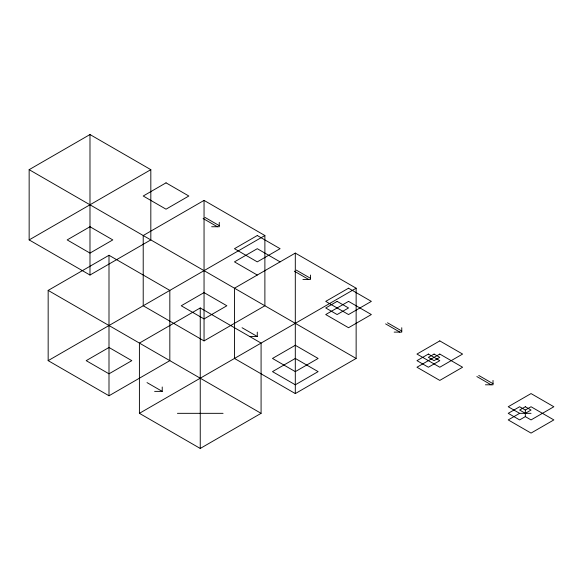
<?xml version="1.0" encoding="UTF-8"?>
<svg xmlns="http://www.w3.org/2000/svg" width="583" height="583" viewBox="0 0 583 583"><rect width="100%" height="100%" fill="white"/><g stroke="black" fill="none" stroke-linecap="round" stroke-linejoin="round"><path stroke-width="0.87" d="M29.15 169.668L89.986 134.542L150.822 169.668L150.822 239.912L89.986 275.038L29.15 239.912L29.15 169.668L356.14 358.45L356.14 288.206L295.304 253.088L234.468 288.206L234.468 358.45L295.304 393.576L356.14 358.45M29.15 239.912L150.822 169.668M48.163 290.4L108.999 255.281L169.828 290.4L169.828 360.651L108.999 395.77L48.163 360.651L48.163 290.4L261.082 413.332L261.082 343.088L200.246 307.962L139.41 343.088L139.41 413.332L200.246 448.458L261.082 413.332M204.05 200.399L143.214 235.525L143.214 305.769L204.05 340.895L264.886 305.769L264.886 235.525L204.05 200.399L204.05 340.895M48.163 360.651L264.886 235.525M139.41 413.332L356.14 288.206M519.628 413.332L508.223 419.92L531.04 433.089L553.85 419.92L531.04 406.745L525.334 410.038L519.628 406.745L508.223 413.332L519.628 419.92L525.334 416.626L531.04 419.92L553.85 406.745L531.04 393.576L508.223 406.745L519.628 413.332L531.04 413.332M211.651 226.743L219.259 226.743L219.259 222.356M302.905 279.425L310.513 279.425L310.513 275.038M394.159 332.113L401.76 332.113L401.76 327.719M249.677 336.5L257.278 336.5L257.278 332.113M485.413 384.795L493.014 384.795L493.014 380.408M154.619 391.382L162.227 391.382L162.227 386.988M177.436 413.332L223.063 413.332M204.997 217.415L219.259 225.643M296.251 270.097L310.513 278.331M387.506 322.785L401.76 331.013M478.76 375.467L493.014 383.694M280.095 261.869L257.278 248.693L234.468 261.869L257.278 275.038M203.103 218.508L217.357 226.743M294.349 271.197L308.611 279.425M385.603 323.878L399.865 332.113M476.858 376.56L491.112 384.795M242.069 327.719L257.278 336.5M147.018 382.601L162.227 391.382M525.334 410.038L525.334 416.626M295.304 253.088L295.304 393.576M200.246 307.962L200.246 448.458M108.999 255.281L108.999 395.77M89.986 134.542L89.986 275.038M89.986 226.743L67.169 239.912L89.986 253.088L112.796 239.912L89.986 226.743M166.031 182.843L143.214 196.012L166.031 209.18L188.841 196.012L166.031 182.843M257.278 235.525L234.468 248.693L257.278 261.869L280.095 248.693L257.278 235.525M108.999 347.475L86.182 360.651L108.999 373.82L131.809 360.651L108.999 347.475M204.05 292.6L181.24 305.769L204.05 318.937L226.86 305.769L204.05 292.6M348.532 288.206L325.722 301.382L348.532 314.55L371.349 301.382L348.532 288.206M337.127 301.382L325.722 307.962L337.127 314.55L348.532 307.962L337.127 301.382M348.532 301.382L325.722 314.55L348.532 327.719L371.349 314.55L348.532 301.382M295.304 345.282L272.487 358.45L295.304 371.626L318.114 358.45L295.304 345.282M295.304 358.45L272.487 371.626L295.304 384.795L318.114 371.626L295.304 358.45M439.786 340.895L416.969 354.063L439.786 367.232L462.596 354.063L439.786 340.895M428.381 354.063L416.969 360.651L428.381 367.232L439.786 360.651L428.381 354.063M434.08 354.063L428.381 357.357L434.08 360.651L439.786 357.357L434.08 354.063M439.786 354.063L416.969 367.232L439.786 380.408L462.596 367.232L439.786 354.063M525.334 406.745L519.628 410.038L525.334 413.332L531.04 410.038L525.334 406.745"/></g></svg>
